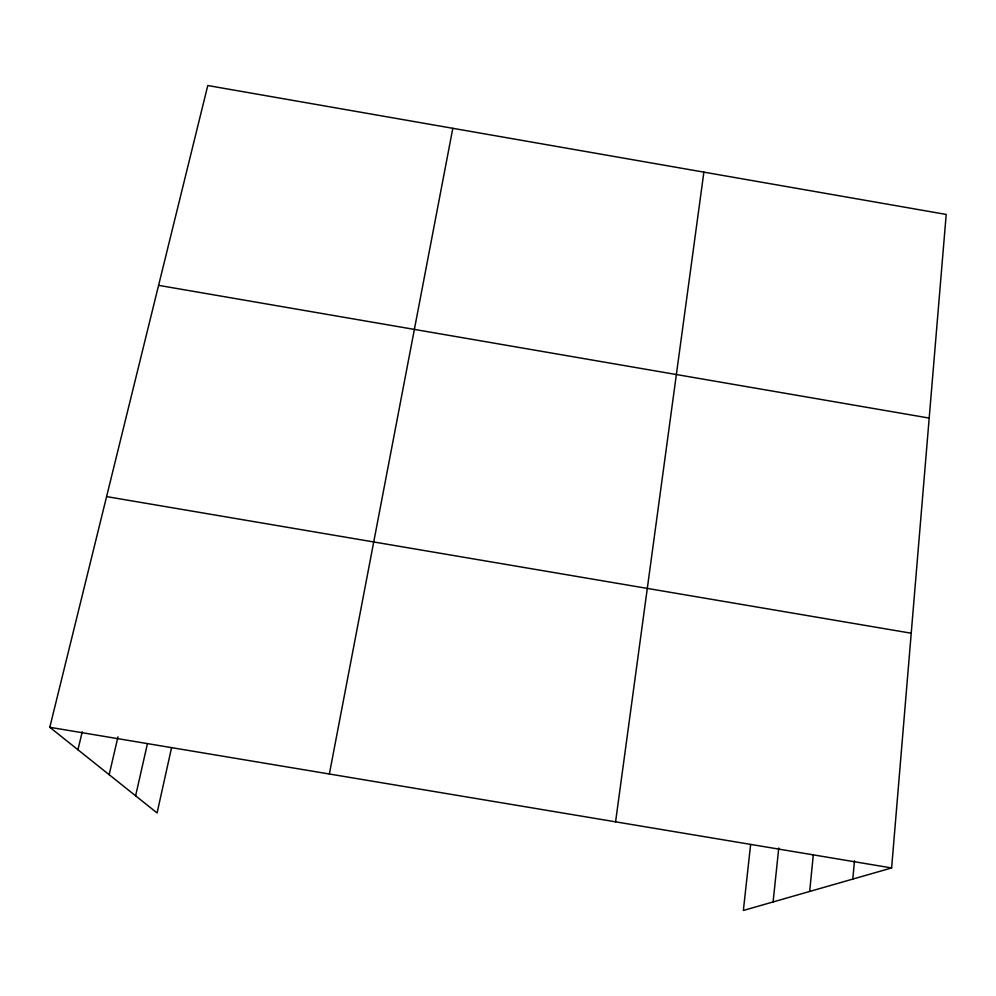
<?xml version="1.0" encoding="UTF-8"?>
<svg xmlns="http://www.w3.org/2000/svg" width="996" height="996" viewBox="0 0 996 996"><rect width="100%" height="100%" fill="white"/><g stroke="black" fill="none" stroke-linecap="round" stroke-linejoin="round"><path stroke-width="1.49" d="M750.623 844.546L743.365 910.469L891.619 867.952L946.2 214.439L207.778 85.532L49.8 727.292L157.082 812.948L171.549 747.784M852.813 879.082L854.468 860.855M809.686 891.457L813.309 854.605M773.095 901.94L778.76 847.97M615.578 821.837L703.873 172.134M329.365 774.004L452.819 128.31M135.618 795.816L147.408 743.813M109.162 774.701L117.976 736.841M77.937 749.764L82.245 731.811M49.8 727.292L891.619 867.952M106.584 496.606L911.228 633.219M158.588 285.354L929.193 418.083"/></g></svg>
